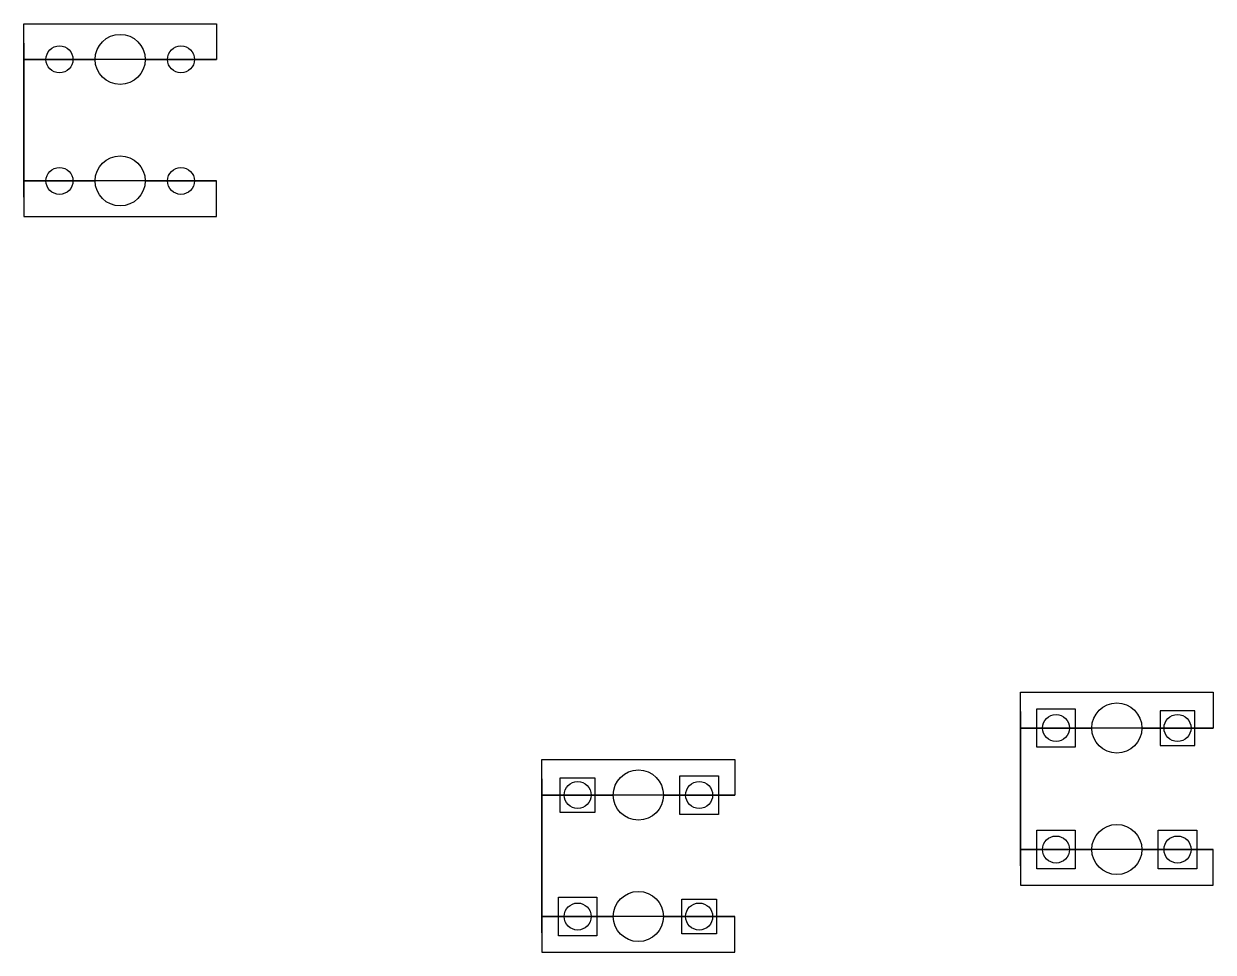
# Model space of a CAD drawing. Header units: millimetres. Extents: x 2659 to 3155, y 1947 to 2814.
# Drawn here: x 2658.9 to 2813.1, y 1946.6 to 2067 of the extents above.
import ezdxf

# ---------------------------------------------------------------- set-up
doc = ezdxf.new("R2010")
doc.units = ezdxf.units.MM

msp = doc.modelspace()

# ---------------------------------------------------------------- linework, layer by layer
for p, q in [((2658.88, 2062.36), (2668.13, 2062.36)), ((2674.63, 2062.36), (2683.88, 2062.36)), ((2658.88, 2046.61), (2668.13, 2046.61)), ((2674.63, 2046.61), (2683.88, 2046.61)), ((2788.07, 1975.67, 7.5), (2797.32, 1975.67, 7.5)), ((2803.82, 1975.67, 7.5), (2813.07, 1975.67, 7.5)), ((2726.05, 1966.98, 7.5), (2735.3, 1966.98, 7.5)), ((2741.8, 1966.98, 7.5), (2751.05, 1966.98, 7.5)), ((2788.07, 1959.92, 7.5), (2797.32, 1959.92, 7.5)), ((2803.82, 1959.92, 7.5), (2813.07, 1959.92, 7.5)), ((2726.05, 1951.23, 7.5), (2735.3, 1951.23, 7.5)), ((2741.8, 1951.23, 7.5), (2751.05, 1951.23, 7.5))]:
    msp.add_line(p, q)
for points in [[(2658.88, 2066.98), (2683.88, 2066.98), (2683.88, 2062.36), (2658.88, 2062.36)], [(2658.88, 2046.61), (2658.88, 2041.98), (2683.88, 2041.98), (2683.88, 2046.61)]]:
    msp.add_lwpolyline(points, close=True)
at = {"extrusion": (-1, 0, 6.12323e-17)}
for points, elevation in [([(-2064.48, -9.5), (-2064.48, -5.5), (-2044.48, -5.5), (-2044.48, -9.5)], -2658.88), ([(-2044.48, 1), (-2044.48, 0), (-2064.48, 0), (-2064.48, 1)], -2658.88), ([(-2054.48, -2.25), (-2054.48, -2.25), (-2057.73, -2.25), (-2057.73, -2.25)], -2658.88), ([(-2057.73, -2.25), (-2057.73, 1), (-2054.48, 1), (-2054.48, -2.25)], -2658.88), ([(-2054.48, -2.25), (-2054.48, -2.25), (-2051.23, -2.25), (-2051.23, -2.25)], -2658.88), ([(-2054.48, -2.25), (-2054.48, 1), (-2051.23, 1), (-2051.23, -2.25)], -2658.88), ([(-1977.8, -2), (-1977.8, 2), (-1957.8, 2), (-1957.8, -2)], -2788.07), ([(-1957.8, 8.5), (-1957.8, 7.5), (-1977.8, 7.5), (-1977.8, 8.5)], -2788.07), ([(-1967.8, 5.25), (-1967.8, 5.25), (-1971.05, 5.25), (-1971.05, 5.25)], -2788.07), ([(-1971.05, 5.25), (-1971.05, 8.5), (-1967.8, 8.5), (-1967.8, 5.25)], -2788.07), ([(-1969.1, -2), (-1969.1, 2), (-1949.1, 2), (-1949.1, -2)], -2726.05), ([(-1949.1, 8.5), (-1949.1, 7.5), (-1969.1, 7.5), (-1969.1, 8.5)], -2726.05), ([(-1967.8, 5.25), (-1967.8, 5.25), (-1964.55, 5.25), (-1964.55, 5.25)], -2788.07), ([(-1967.8, 5.25), (-1967.8, 8.5), (-1964.55, 8.5), (-1964.55, 5.25)], -2788.07), ([(-1959.1, 5.25), (-1959.1, 5.25), (-1962.35, 5.25), (-1962.35, 5.25)], -2726.05), ([(-1962.35, 5.25), (-1962.35, 8.5), (-1959.1, 8.5), (-1959.1, 5.25)], -2726.05), ([(-1959.1, 5.25), (-1959.1, 5.25), (-1955.85, 5.25), (-1955.85, 5.25)], -2726.05), ([(-1959.1, 5.25), (-1959.1, 8.5), (-1955.85, 8.5), (-1955.85, 5.25)], -2726.05)]:
    msp.add_lwpolyline(points, close=True, dxfattribs=dict(at, elevation=elevation))
at = {"elevation": 7.5}
for points in [[(2788.07, 1980.3), (2813.07, 1980.3), (2813.07, 1975.67), (2788.07, 1975.67)], [(2790.19, 1978.17), (2795.19, 1978.17), (2795.19, 1973.17), (2790.19, 1973.17)], [(2806.19, 1973.42), (2810.69, 1973.42), (2810.69, 1977.92), (2806.19, 1977.92)], [(2726.05, 1971.6), (2751.05, 1971.6), (2751.05, 1966.98), (2726.05, 1966.98)], [(2728.43, 1969.23), (2732.93, 1969.23), (2732.93, 1964.73), (2728.43, 1964.73)], [(2743.93, 1969.48), (2748.93, 1969.48), (2748.93, 1964.48), (2743.93, 1964.48)], [(2790.19, 1962.42), (2795.19, 1962.42), (2795.19, 1957.42), (2790.19, 1957.42)], [(2805.94, 1962.42), (2810.94, 1962.42), (2810.94, 1957.42), (2805.94, 1957.42)], [(2788.07, 1959.92), (2788.07, 1955.3), (2813.07, 1955.3), (2813.07, 1959.92)], [(2728.18, 1953.73), (2733.18, 1953.73), (2733.18, 1948.73), (2728.18, 1948.73)], [(2744.18, 1953.48), (2748.68, 1953.48), (2748.68, 1948.98), (2744.18, 1948.98)], [(2726.05, 1951.23), (2726.05, 1946.6), (2751.05, 1946.6), (2751.05, 1951.23)]]:
    msp.add_lwpolyline(points, close=True, dxfattribs=at)
for centre, radius in [((2671.38, 2062.36), 3.25), ((2663.51, 2062.36), 1.75), ((2679.26, 2062.36), 1.75), ((2671.38, 2046.61), 3.25), ((2663.51, 2046.61), 1.75), ((2679.26, 2046.61), 1.75), ((2800.57, 1975.67, 7.5), 3.25), ((2792.69, 1975.67, 7.5), 1.75), ((2808.44, 1975.67, 7.5), 1.75), ((2738.55, 1966.98, 7.5), 3.25), ((2730.68, 1966.98, 7.5), 1.75), ((2746.43, 1966.98, 7.5), 1.75), ((2800.57, 1959.92, 7.5), 3.25), ((2792.69, 1959.92, 7.5), 1.75), ((2808.44, 1959.92, 7.5), 1.75), ((2738.55, 1951.23, 7.5), 3.25), ((2730.68, 1951.23, 7.5), 1.75), ((2746.43, 1951.23, 7.5), 1.75)]:
    msp.add_circle(centre, radius)
at = {"extrusion": (-1, 0, 6.12323e-17)}
for centre in [(-2054.48, -2.25, -2658.88), (-1967.8, 5.25, -2788.07), (-1959.1, 5.25, -2726.05)]:
    msp.add_circle(centre, 3.25, dxfattribs=at)

doc.saveas('drawing.dxf')
